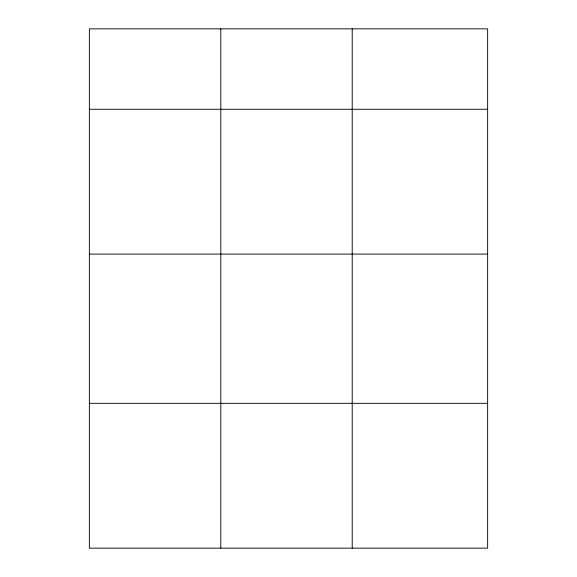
<?xml version="1.0" encoding="UTF-8"?>
<svg xmlns="http://www.w3.org/2000/svg" width="577" height="577" viewBox="0 0 577 577"><rect width="100%" height="100%" fill="white"/><g stroke="black" fill="none" stroke-linecap="round" stroke-linejoin="round"><path stroke-width="0.87" d="M487.637 254.089L487.637 28.85L89.363 28.85L89.363 548.15L487.637 548.15L487.637 254.089L89.363 254.089M89.363 109.255L487.637 109.255M89.363 403.316L487.637 403.316M352.222 28.85L352.222 548.15M220.796 28.85L220.796 548.15"/></g></svg>
